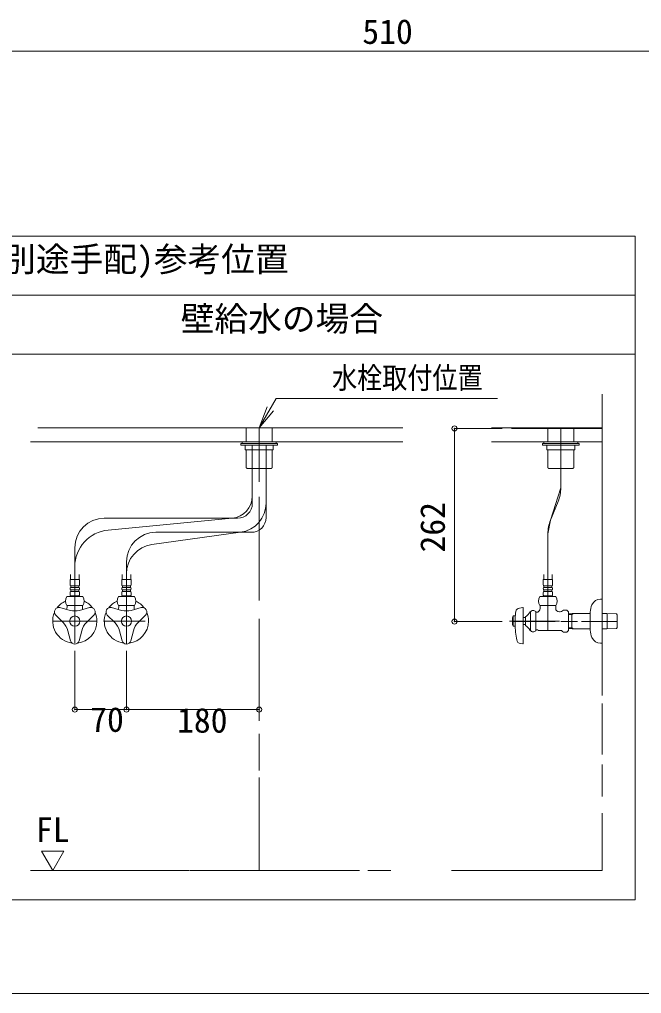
# Model space of a CAD drawing. Units: millimetres at full size, sheet at 1:5; details may follow other scales. Extents: x -1002 to 1008, y -687 to 676.
# Drawn here: x 351 to 720, y -687 to -109 of the extents above; entities that cross this region are included whole.
import ezdxf
from ezdxf.enums import TextEntityAlignment as Align

# ---------------------------------------------------------------- set-up
doc = ezdxf.new("R2010")
doc.units = ezdxf.units.MM
doc.header["$LTSCALE"] = 5
doc.header["$PDMODE"] = 32
doc.header["$PDSIZE"] = 3
doc.layers.add('F-0', color=7, linetype='Continuous', lineweight=15)
doc.styles.add('ＭＳ ゴシック', font='')
doc.styles.get('ＭＳ ゴシック').set_extended_font_data('MS Gothic')

msp = doc.modelspace()

# ---------------------------------------------------------------- linework, layer by layer
at = {"layer": 'F-0', "color": 4, "lineweight": 9}
for p, q in [((314.288, -127.949), (824.288, -127.949)), ((608.937, -351.749), (608.937, -466.351)), ((608.937, -351.749), (637.267, -351.749)), ((608.937, -466.351), (637.267, -466.351)), ((383.71, -518.56), (383.71, -483.738)), ((414.335, -518.56), (414.335, -483.738)), ((493.085, -518.56), (493.085, -483.738)), ((383.71, -518.56), (414.335, -518.56)), ((414.335, -518.56), (493.085, -518.56))]:
    msp.add_line(p, q, dxfattribs=at)
at = {"layer": 'F-0', "lineweight": 18}
for p, q in [((-27.54, -237.724), (716.21, -237.724)), ((-27.54, -272.724), (716.21, -272.724))]:
    msp.add_line(p, q, dxfattribs=at)
at = {"layer": 'F-0'}
for p, q in [((344.335, -307.724), (716.21, -307.724)), ((493.085, -351.474), (503.189, -333.974)), ((503.189, -333.974), (634.439, -333.974)), ((696.523, -331.349), (696.523, -351.749)), ((696.523, -331.349), (696.523, -395.567)), ((493.085, -351.474), (497.753, -339.013)), ((493.085, -351.474), (499.648, -340.107)), ((493.085, -351.474), (501.542, -341.201)), ((361.733, -351.474), (578.398, -351.474)), ((578.398, -351.474), (362.422, -351.474)), ((485.429, -351.474), (485.429, -359.786)), ((493.085, -351.498), (493.085, -383.511)), ((500.742, -359.786), (500.742, -351.474)), ((643.856, -351.749), (642.678, -351.749)), ((696.523, -351.749), (643.856, -351.749)), ((664.367, -359.786), (664.367, -351.474)), ((672.023, -386.9), (672.023, -351.474)), ((679.679, -351.474), (679.679, -359.786)), ((696.523, -351.749), (696.523, -376.592)), ((357.46, -359.786), (366.217, -359.786)), ((578.398, -359.786), (362.323, -359.786)), ((482.148, -360.661), (482.148, -361.755)), ((504.023, -360.661), (482.148, -360.661)), ((482.148, -361.755), (504.023, -361.755)), ((483.023, -359.786), (503.148, -359.786)), ((483.023, -360.661), (483.023, -359.786)), ((503.148, -360.661), (483.023, -360.661)), ((501.398, -361.755), (484.773, -361.755)), ((484.773, -361.755), (484.773, -364.38)), ((489.014, -391.942), (489.014, -361.641)), ((497.157, -396.054), (497.157, -361.795)), ((501.398, -364.38), (501.398, -361.755)), ((503.148, -359.786), (503.148, -360.661)), ((504.023, -361.755), (504.023, -360.661)), ((504.023, -361.317), (504.023, -361.755)), ((630.898, -359.786), (643.651, -359.786)), ((696.523, -359.786), (642.67, -359.786)), ((642.903, -359.786), (696.523, -359.786)), ((661.085, -361.755), (661.085, -360.661)), ((661.085, -360.661), (682.96, -360.661)), ((661.085, -361.317), (661.085, -361.755)), ((682.96, -361.755), (661.085, -361.755)), ((661.96, -359.786), (661.96, -360.661)), ((682.085, -359.786), (661.96, -359.786)), ((661.96, -360.661), (682.085, -360.661)), ((663.71, -361.755), (680.335, -361.755)), ((663.71, -364.38), (663.71, -361.755)), ((680.335, -361.755), (680.335, -364.38)), ((682.085, -360.661), (682.085, -359.786)), ((682.96, -360.661), (682.96, -361.755)), ((484.773, -364.38), (501.398, -364.38)), ((485.429, -364.38), (485.429, -375.055)), ((489.014, -391.942), (489.014, -364.38)), ((497.157, -396.054), (497.157, -364.38)), ((500.742, -375.055), (500.742, -364.38)), ((680.335, -364.38), (663.71, -364.38)), ((664.367, -375.055), (664.367, -364.38)), ((679.679, -364.38), (679.679, -375.055)), ((485.757, -375.383), (485.429, -375.055)), ((485.867, -375.492), (485.757, -375.383)), ((485.867, -375.492), (499.91, -375.492)), ((499.91, -375.492), (500.304, -375.492)), ((500.413, -375.383), (500.304, -375.492)), ((500.742, -375.055), (500.413, -375.383)), ((664.367, -375.055), (664.695, -375.383)), ((664.695, -375.383), (664.804, -375.492)), ((665.198, -375.492), (664.804, -375.492)), ((679.242, -375.492), (665.198, -375.492)), ((679.242, -375.492), (679.351, -375.383)), ((679.351, -375.383), (679.679, -375.055)), ((489.014, -396.258), (489.014, -391.942)), ((493.085, -392.364), (493.085, -453.844)), ((696.523, -390.686), (696.523, -407.664)), ((497.157, -404.64), (497.157, -396.054)), ((670.434, -395.085), (665.963, -406.165)), ((696.523, -403.395), (696.523, -419.998)), ((401.21, -405.008), (477.135, -405.008)), ((403.509, -412.027), (477.135, -405.008)), ((480.264, -405.008), (477.135, -405.008)), ((429.445, -420.642), (482.047, -413.39)), ((431.835, -413.39), (482.047, -413.39)), ((488.407, -413.39), (482.047, -413.39)), ((664.374, -414.35), (664.374, -471.567)), ((696.523, -413.119), (696.523, -505.242)), ((383.71, -422.508), (383.71, -433.803)), ((414.335, -430.89), (414.335, -437.978)), ((696.523, -429.248), (696.523, -510.198)), ((381.201, -438.445), (381.2, -441.467)), ((383.71, -433.803), (383.71, -479.127)), ((383.71, -433.803), (383.71, -479.127)), ((386.231, -441.467), (386.232, -438.445)), ((411.826, -438.445), (411.825, -441.467)), ((414.335, -437.978), (414.335, -479.661)), ((414.335, -437.978), (414.335, -479.661)), ((416.856, -441.467), (416.857, -438.445)), ((661.854, -441.467), (661.853, -438.445)), ((666.884, -438.445), (666.885, -441.467)), ((386.51, -441.467), (380.91, -441.467)), ((380.91, -441.467), (380.91, -444.421)), ((386.51, -444.421), (386.51, -441.467)), ((417.135, -441.467), (411.535, -441.467)), ((411.535, -441.467), (411.535, -444.421)), ((417.135, -444.421), (417.135, -441.467)), ((661.574, -441.467), (667.174, -441.467)), ((661.574, -444.421), (661.574, -441.467)), ((667.174, -441.467), (667.174, -444.421)), ((380.91, -449.233), (380.91, -450.655)), ((381.304, -445.186), (386.117, -445.186)), ((381.304, -446.061), (381.304, -445.186)), ((386.117, -446.061), (381.304, -446.061)), ((381.304, -447.592), (386.117, -447.592)), ((381.304, -448.467), (381.304, -447.592)), ((386.117, -448.467), (381.304, -448.467)), ((386.117, -445.186), (386.117, -446.061)), ((386.117, -447.592), (386.117, -448.467)), ((386.51, -450.655), (386.51, -449.233)), ((411.535, -449.233), (411.535, -450.655)), ((411.929, -445.186), (416.742, -445.186)), ((411.929, -446.061), (411.929, -445.186)), ((416.742, -446.061), (411.929, -446.061)), ((411.929, -447.592), (416.742, -447.592)), ((411.929, -448.467), (411.929, -447.592)), ((416.742, -448.467), (411.929, -448.467)), ((416.742, -445.186), (416.742, -446.061)), ((416.742, -447.592), (416.742, -448.467)), ((417.135, -450.655), (417.135, -449.233)), ((661.574, -450.655), (661.574, -449.233)), ((666.781, -445.186), (661.968, -445.186)), ((661.968, -445.186), (661.968, -446.061)), ((661.968, -446.061), (666.781, -446.061)), ((666.781, -447.592), (661.968, -447.592)), ((661.968, -447.592), (661.968, -448.467)), ((661.968, -448.467), (666.781, -448.467)), ((666.781, -446.061), (666.781, -445.186)), ((666.781, -448.467), (666.781, -447.592)), ((667.174, -449.233), (667.174, -450.655)), ((378.955, -451.53), (388.466, -451.53)), ((381.348, -451.092), (386.073, -451.092)), ((409.58, -451.53), (419.091, -451.53)), ((411.973, -451.092), (416.698, -451.092)), ((669.13, -451.53), (659.619, -451.53)), ((666.737, -451.092), (662.012, -451.092)), ((696.523, -452.974), (695.648, -452.974)), ((696.523, -452.974), (696.523, -479.092)), ((374.918, -458.094), (380.88, -459.692)), ((388.466, -456.911), (378.955, -456.911)), ((379.117, -456.911), (379.117, -457.792)), ((379.117, -456.911), (379.625, -456.911)), ((379.625, -456.911), (387.796, -456.911)), ((392.503, -458.094), (386.541, -459.692)), ((387.796, -456.911), (388.304, -456.911)), ((388.304, -456.911), (388.304, -457.792)), ((388.304, -457.792), (388.304, -458.442)), ((405.543, -458.094), (411.505, -459.692)), ((419.091, -456.911), (409.58, -456.911)), ((409.742, -456.911), (409.742, -457.792)), ((409.742, -456.911), (410.25, -456.911)), ((410.25, -456.911), (418.421, -456.911)), ((423.128, -458.094), (417.166, -459.692)), ((418.421, -456.911), (418.929, -456.911)), ((418.929, -456.911), (418.929, -457.792)), ((418.929, -457.792), (418.929, -458.442)), ((647.549, -458.31), (649.469, -458.04)), ((649.718, -458.257), (649.718, -479.41)), ((654.062, -462.303), (654.062, -460.373)), ((654.062, -462.303), (654.062, -469.894)), ((657.156, -471.817), (657.156, -460.38)), ((658.428, -460.849), (658.647, -460.63)), ((659.619, -456.911), (669.13, -456.911)), ((659.781, -456.911), (660.289, -456.911)), ((659.781, -456.911), (659.781, -457.792)), ((660.289, -456.911), (668.46, -456.911)), ((668.46, -456.911), (668.968, -456.911)), ((671.156, -460.63), (671.557, -460.63)), ((673.562, -459.531), (673.104, -459.989)), ((675.635, -459.531), (673.562, -459.531)), ((675.635, -459.531), (676.624, -460.521)), ((676.624, -471.677), (676.624, -460.521)), ((676.624, -461.663), (678.812, -461.616)), ((676.624, -462.178), (678.593, -462.13)), ((679.516, -461.592), (678.593, -462.125)), ((678.593, -461.616), (678.593, -470.581)), ((678.812, -461.616), (679.735, -461.592)), ((689.523, -460.759), (689.523, -471.438)), ((696.523, -461.592), (698.452, -461.592)), ((698.452, -461.592), (699.374, -461.616)), ((699.374, -461.616), (704.992, -461.737)), ((699.593, -462.125), (699.593, -461.616)), ((699.593, -470.581), (699.593, -462.125)), ((704.992, -461.737), (705.499, -462.273)), ((705.499, -462.274), (705.499, -462.273)), ((705.499, -462.489), (705.499, -462.274)), ((370.585, -466.099), (396.835, -466.099)), ((396.835, -466.099), (370.585, -466.099)), ((372.382, -462.486), (376.746, -466.85)), ((395.039, -462.486), (390.674, -466.85)), ((400.77, -466.099), (403.963, -466.099)), ((401.21, -466.099), (425.41, -466.099)), ((403.007, -462.486), (407.371, -466.85)), ((425.664, -462.486), (421.299, -466.85)), ((493.085, -464.664), (493.085, -525.16)), ((671.262, -466.099), (641.66, -466.099)), ((643.681, -463.036), (643.536, -463.583)), ((643.681, -463.036), (644.906, -463.036)), ((643.681, -463.036), (643.681, -469.161)), ((668.711, -466.351), (643.681, -466.351)), ((644.906, -469.161), (644.906, -463.036)), ((649.718, -464.021), (651.031, -464.021)), ((651.031, -463.474), (651.031, -468.724)), ((681.935, -466.351), (671.968, -466.351)), ((705.499, -466.351), (684.307, -466.351)), ((705.499, -469.708), (705.499, -462.489)), ((381.175, -477.716), (379.577, -471.754)), ((386.246, -477.716), (387.843, -471.754)), ((411.8, -477.716), (410.202, -471.754)), ((416.871, -477.716), (418.468, -471.754)), ((651.031, -468.177), (649.718, -468.177)), ((657.156, -471.349), (657.812, -471.349)), ((657.812, -471.349), (658.428, -471.349)), ((658.428, -471.349), (658.647, -471.567)), ((658.647, -471.567), (671.557, -471.567)), ((673.562, -472.666), (673.104, -472.208)), ((678.593, -470.067), (676.624, -470.019)), ((678.812, -470.581), (676.624, -470.534)), ((678.593, -470.072), (679.516, -470.605)), ((679.735, -470.605), (678.812, -470.581)), ((689.093, -470.605), (679.735, -470.605)), ((689.523, -470.605), (689.093, -470.605)), ((698.452, -470.605), (696.523, -470.605)), ((699.374, -470.581), (698.452, -470.605)), ((704.992, -470.46), (699.374, -470.581)), ((705.499, -469.925), (704.992, -470.46)), ((705.499, -469.924), (705.499, -469.708)), ((705.499, -469.925), (705.499, -469.924)), ((648.062, -479.428), (649.469, -479.626)), ((493.085, -495.158), (493.085, -522.701)), ((696.523, -514.965), (696.523, -545.277)), ((493.085, -533.029), (493.085, -554.695)), ((696.523, -551.187), (696.523, -570.136)), ((493.085, -558.964), (493.085, -613.974)), ((696.523, -579.972), (696.523, -613.974)), ((364.023, -602.607), (377.148, -602.607)), ((370.585, -613.974), (364.023, -602.607)), ((377.148, -602.607), (370.585, -613.974)), ((357.46, -613.974), (430.306, -613.974)), ((370.585, -613.974), (422.109, -613.974)), ((430.306, -613.974), (451.824, -613.974)), ((432.356, -613.974), (441.919, -613.974)), ((452.166, -613.974), (550.424, -613.974)), ((461.388, -613.974), (552.53, -613.974)), ((557.495, -613.974), (571.259, -613.974)), ((607.122, -613.974), (696.523, -613.974)), ((630.898, -613.974), (696.523, -613.974)), ((-1002.086, -687.064), (1002.034, -687.064))]:
    msp.add_line(p, q, dxfattribs=at)
at = {"layer": 'F-0', "lineweight": 18}
msp.add_lwpolyline([(716.21, -237.724), (716.21, -631.474), (344.335, -631.474)], dxfattribs=at)
at = {"layer": 'F-0'}
for points in [[(630.898, -351.474), (643.618, -351.474), (696.523, -351.474)], [(664.374, -471.567), (664.374, -414.35), (665.963, -406.165), (672.023, -386.9), (672.023, -351.474)], [(500.304, -375.492), (500.26, -375.492), (492.21, -375.492)], [(664.804, -375.492), (664.848, -375.492), (672.898, -375.492)], [(381.304, -451.092), (381.085, -451.311), (381.085, -451.53)], [(386.335, -451.53), (386.335, -451.311), (386.117, -451.092)], [(411.929, -451.092), (411.71, -451.311), (411.71, -451.53)], [(416.96, -451.53), (416.96, -451.311), (416.742, -451.092)], [(661.749, -451.53), (661.749, -451.311), (661.968, -451.092)], [(666.781, -451.092), (666.999, -451.311), (666.999, -451.53)], [(658.428, -460.849), (657.812, -460.849), (657.156, -460.849)], [(668.968, -456.911), (668.968, -457.792), (668.968, -458.442)], [(679.735, -461.592), (689.093, -461.592), (689.523, -461.592)], [(644.906, -469.161), (643.681, -469.161), (643.563, -468.724)], [(654.062, -469.894), (654.062, -471.567), (654.062, -471.713)], [(676.624, -471.677), (675.635, -472.666), (673.562, -472.666)], [(695.648, -479.224), (696.523, -479.224), (696.523, -479.092)]]:
    msp.add_lwpolyline(points, dxfattribs=at)
for centre in [(383.71, -466.099), (414.335, -466.099)]:
    msp.add_circle(centre, 3.062, dxfattribs=at)
for centre, radius, start, end in [((650.148, -386.9), 21.875, 338.02737, 0), ((475.889, -391.942), 13.125, 275.44583, 360), ((480.264, -396.258), 8.75, 270, 0), ((479.657, -396.054), 17.5, 277.84996, 0), ((401.21, -422.508), 17.5, 90, 180), ((488.407, -404.64), 8.75, 270, 0), ((686.249, -414.35), 21.875, 158.02737, 180), ((405.585, -433.803), 21.875, 95.44583, 180), ((431.835, -430.89), 17.5, 90, 180), ((431.835, -437.978), 17.5, 97.84996, 180), ((381.852, -444.421), 0.941, 180, 234.43222), ((385.569, -444.421), 0.941, 305.56778, 0), ((412.477, -444.421), 0.941, 180, 234.43222), ((416.194, -444.421), 0.941, 305.56778, 0), ((662.516, -444.421), 0.941, 180, 234.43222), ((666.233, -444.421), 0.941, 305.56778, 0), ((381.852, -446.827), 0.941, 125.56778, 234.43222), ((381.852, -449.233), 0.941, 125.56778, 180), ((381.348, -450.655), 0.438, 180, 270), ((386.073, -450.655), 0.438, 270, 0), ((385.569, -446.827), 0.941, 305.56778, 54.43222), ((385.569, -449.233), 0.941, 0, 54.43222), ((412.477, -446.827), 0.941, 125.56778, 234.43222), ((412.477, -449.233), 0.941, 125.56778, 180), ((411.973, -450.655), 0.438, 180, 270), ((416.698, -450.655), 0.438, 270, 0), ((416.194, -446.827), 0.941, 305.56778, 54.43222), ((416.194, -449.233), 0.941, 0, 54.43222), ((662.012, -450.655), 0.438, 180, 270), ((662.516, -446.827), 0.941, 125.56778, 234.43222), ((662.516, -449.233), 0.941, 125.56778, 180), ((666.737, -450.655), 0.438, 270, 0), ((666.233, -446.827), 0.941, 305.56778, 54.43222), ((666.233, -449.233), 0.941, 0, 54.43222), ((383.71, -466.099), 13.125, 115.15066, 143.05689), ((382.945, -454.221), 4.812, 146.00705, 213.99295), ((384.476, -454.221), 4.812, 326.00705, 33.99295), ((383.71, -466.099), 13.125, 36.94311, 64.84934), ((414.335, -466.099), 13.125, 115.15066, 143.05689), ((413.57, -454.221), 4.812, 146.00705, 213.99295), ((415.101, -454.221), 4.812, 326.00705, 33.99295), ((414.335, -466.099), 13.125, 36.94311, 64.84934), ((663.609, -454.221), 4.812, 146.00705, 213.99295), ((665.14, -454.221), 4.812, 326.00705, 33.99295), ((700.46, -460.759), 10.938, 156.44354, 180), ((695.648, -458.661), 5.688, 90, 156.44354), ((383.71, -466.099), 13.125, 156.94311, 263.05689), ((374.238, -460.63), 2.625, 75, 225), ((374.998, -457.792), 4.119, 340.64106, 0), ((383.71, -449.127), 10.938, 255, 285), ((390.492, -458.442), 2.188, 180, 199.83613), ((393.183, -460.63), 2.625, 315, 105), ((383.71, -466.099), 13.125, 0, 23.05689), ((414.335, -466.099), 13.125, 156.94311, 263.05689), ((404.863, -460.63), 2.625, 75, 225), ((405.623, -457.792), 4.119, 340.64106, 0), ((414.335, -449.127), 10.938, 255, 285), ((421.117, -458.442), 2.188, 180, 199.83613), ((423.808, -460.63), 2.625, 315, 105), ((414.335, -466.099), 13.125, 0, 23.05689), ((677.68, -465.939), 32.812, 170.40851, 177.22136), ((647.914, -460.909), 2.625, 98.00409, 170.40851), ((649.499, -458.257), 0.219, 0, 98.00409), ((645.165, -454.765), 10.5, 303.95919, 326.04081), ((655.624, -461.942), 2.188, 45.573, 143.1301), ((655.662, -457.792), 4.119, 316.4444, 0), ((671.156, -458.442), 2.188, 180, 270), ((671.557, -458.442), 2.188, 270, 315), ((369.013, -474.584), 10.938, 15, 45), ((383.71, -466.099), 13.125, 276.94311, 0), ((398.408, -474.584), 10.938, 135, 165), ((399.638, -474.584), 10.938, 15, 45), ((414.335, -466.099), 13.125, 276.94311, 0), ((429.033, -474.584), 10.938, 135, 165), ((654.181, -466.099), 10.938, 166.70293, 180), ((654.181, -466.099), 10.938, 180, 193.29707), ((710.531, -466.099), 65.648, 181.52753, 189.8029), ((654.181, -466.099), 10.938, 193.29707, 193.88654), ((645.165, -477.433), 10.5, 33.95919, 56.04081), ((655.624, -470.255), 2.188, 216.8699, 314.427), ((671.557, -473.755), 2.188, 45, 90), ((700.46, -471.438), 10.938, 180, 203.55646), ((383.71, -477.036), 2.625, 195, 345), ((414.335, -477.036), 2.625, 195, 345), ((648.428, -476.829), 2.625, 189.8029, 262), ((649.499, -479.41), 0.219, 262, 0), ((695.648, -473.536), 5.688, 203.55646, 270)]:
    msp.add_arc(centre, radius, start, end, dxfattribs=at)
at = {"layer": 'F-0', "color": 6}
for p in [(608.937, -351.749), (608.937, -466.351), (383.71, -518.56), (414.335, -518.56), (493.085, -518.56)]:
    msp.add_point(p, dxfattribs=at)

# ---------------------------------------------------------------- texts
at = {"layer": 'F-0', "style": 'ＭＳ ゴシック'}
for s, p in [('510', (554.288, -127.949)), ('止水栓(別途手配)参考位置', (270.655, -263.04)), ('壁給水の場合', (446.54, -298.369)), ('70', (392.852, -536.19)), ('180', (444.372, -536.682)), ('FL', (360.654, -601.587))]:
    msp.add_text(s, height=14.66, dxfattribs=at).set_placement(p, align=Align.BOTTOM_LEFT)
at = {"layer": 'F-0', "style": 'ＭＳ ゴシック', "width": 0.85}
msp.add_text('水栓取付位置', height=12.83, dxfattribs=at).set_placement((536.339, -331.941), align=Align.BOTTOM_LEFT)
at = {"layer": 'F-0', "style": 'ＭＳ ゴシック'}
msp.add_text('262', height=14.66, rotation=90, dxfattribs=at).set_placement((607.642, -425.354), align=Align.BOTTOM_LEFT)

doc.saveas('drawing.dxf')
